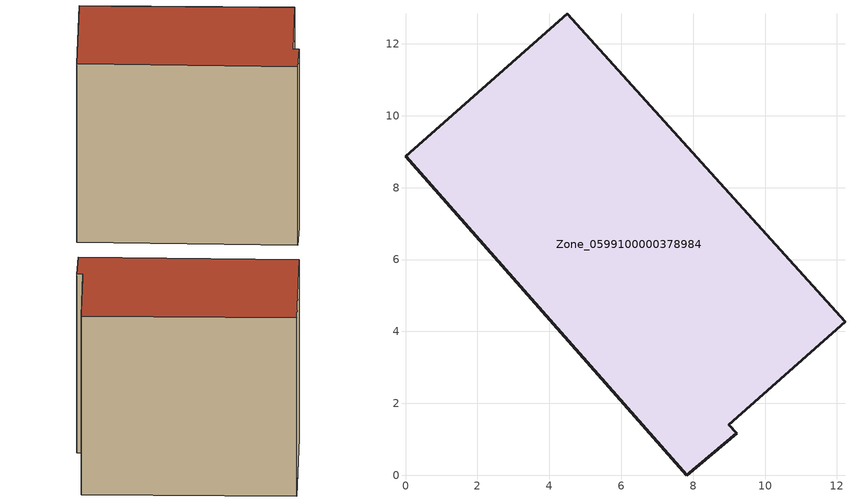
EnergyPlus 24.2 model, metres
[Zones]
Zone_0599100000378984
 floor ground (C_G): 0,8.87 4.5,12.84 12.22,4.26 8.99,1.41 9.21,1.16 7.83,0 z0.11
 wall outside (C_F): 7.83,0 9.21,1.16 8.99,1.41 12.22,4.26 4.5,12.84 0,8.87 7.83,0 z0.11:11.26
 roof outside (C_R): 4.5,12.84 0,8.87 7.83,0 9.21,1.16 8.99,1.41 12.22,4.26 z11.26
[BUILDING]
Pand.0599100000378984: North Axis=0; Terrain=City; Loads Convergence Tolerance Value=0.04; Temperature Convergence Tolerance Value=0.4; Solar Distribution=FullExterior; Maximum Number of Warmup Days=25; Minimum Number of Warmup Days=1
[Site:Location]
Rotterdam.The.Hague.AP_ZH_NLD Design_Conditions: Latitude=51.96; Longitude=4.45; Time Zone=1; Elevation=-4.5
[SITE:GROUNDTEMPERATURE:BUILDINGSURFACE]
18, 18, 18, 18, 18, 18, 18, 18, 18, 18, 18, 18
[MATERIAL] Thermal Absorptance=0.9; Solar Absorptance=0.7; Visible Absorptance=0.7
Name | Roughness | Thickness | Conductivity | Density | Specific Heat
G.TI.1992-2005 | MediumSmooth | 0.15 | 0.06 | 540 | 1210
F.TI.1992-2005 | Rough | 0.3 | 0.12 | 1920 | 840
R.TI.1992-2005 | MediumRough | 0.2 | 0.08 | 1500 | 1000
[CONSTRUCTION]
C_G: G.TI.1992-2005
C_F: F.TI.1992-2005
C_R: R.TI.1992-2005
[ZONE]
Zone_0599100000378984: Type=1; Multiplier=1; Ceiling Height=Autocalculate; Volume=Autocalculate; Floor Area=autocalculate; Part of Total Floor Area=Yes
[ZONEINFILTRATION:DESIGNFLOWRATE]
Infil_Zone_0599100000378984: Zone or ZoneList or Space or SpaceList=Zone_0599100000378984; Schedule=AlwaysOn; Design Flow Rate Calculation Method=Flow/Area; Flow Rate per Floor Area=0.0015; Constant Term Coefficient=1; Temperature Term Coefficient=0; Velocity Term Coefficient=0; Velocity Squared Term Coefficient=0
[HVACTEMPLATE:ZONE:IDEALLOADSAIRSYSTEM]
Zone_0599100000378984: Maximum Heating Supply Air Temperature=50; Minimum Cooling Supply Air Temperature=13; Maximum Heating Supply Air Humidity Ratio=0.0156; Minimum Cooling Supply Air Humidity Ratio=0.0077; Heating Limit=NoLimit; Cooling Limit=NoLimit; Dehumidification Control Type=ConstantSensibleHeatRatio; Cooling Sensible Heat Ratio=0.7; Dehumidification Setpoint=60; Humidification Control Type=None; Humidification Setpoint=30; Outdoor Air Method=None; Outdoor Air Flow Rate per Person=0.00944; Outdoor Air Flow Rate per Zone Floor Area=0; Outdoor Air Flow Rate per Zone=0; Demand Controlled Ventilation Type=None; Outdoor Air Economizer Type=NoEconomizer; Heat Recovery Type=None; Sensible Heat Recovery Effectiveness=0.7; Latent Heat Recovery Effectiveness=0.65
[ZONECONTROL:THERMOSTAT]
ThermostatControl_Zone_0599100000378984: Zone or ZoneList=Zone_0599100000378984; Control Type Schedule=DualSetpointControlType; Control 1=Thermostat_Zone_0599100000378984; Temperature Difference Between Cutout And Setpoint=0
[THERMOSTATSETPOINT:DUALSETPOINT]
Thermostat_Zone_0599100000378984: Heating Setpoint Temperature Schedule=HeatingSetpoint_Zone_0599100000378984; Cooling Setpoint Temperature Schedule=CoolingSetpoint_Zone_0599100000378984
[SCHEDULE:COMPACT]
HeatingSetpoint_Zone_0599100000378984: Through: 12/31, For: AllDays, Until: 24:00, 21
CoolingSetpoint_Zone_0599100000378984: Through: 12/31, For: AllDays, Until: 24:00, 24
DualSetpointControlType: Through: 12/31, For: AllDays, Until: 24:00, 4
AlwaysOn: Through: 12/31, For: AllDays, Until: 24:00, 1
